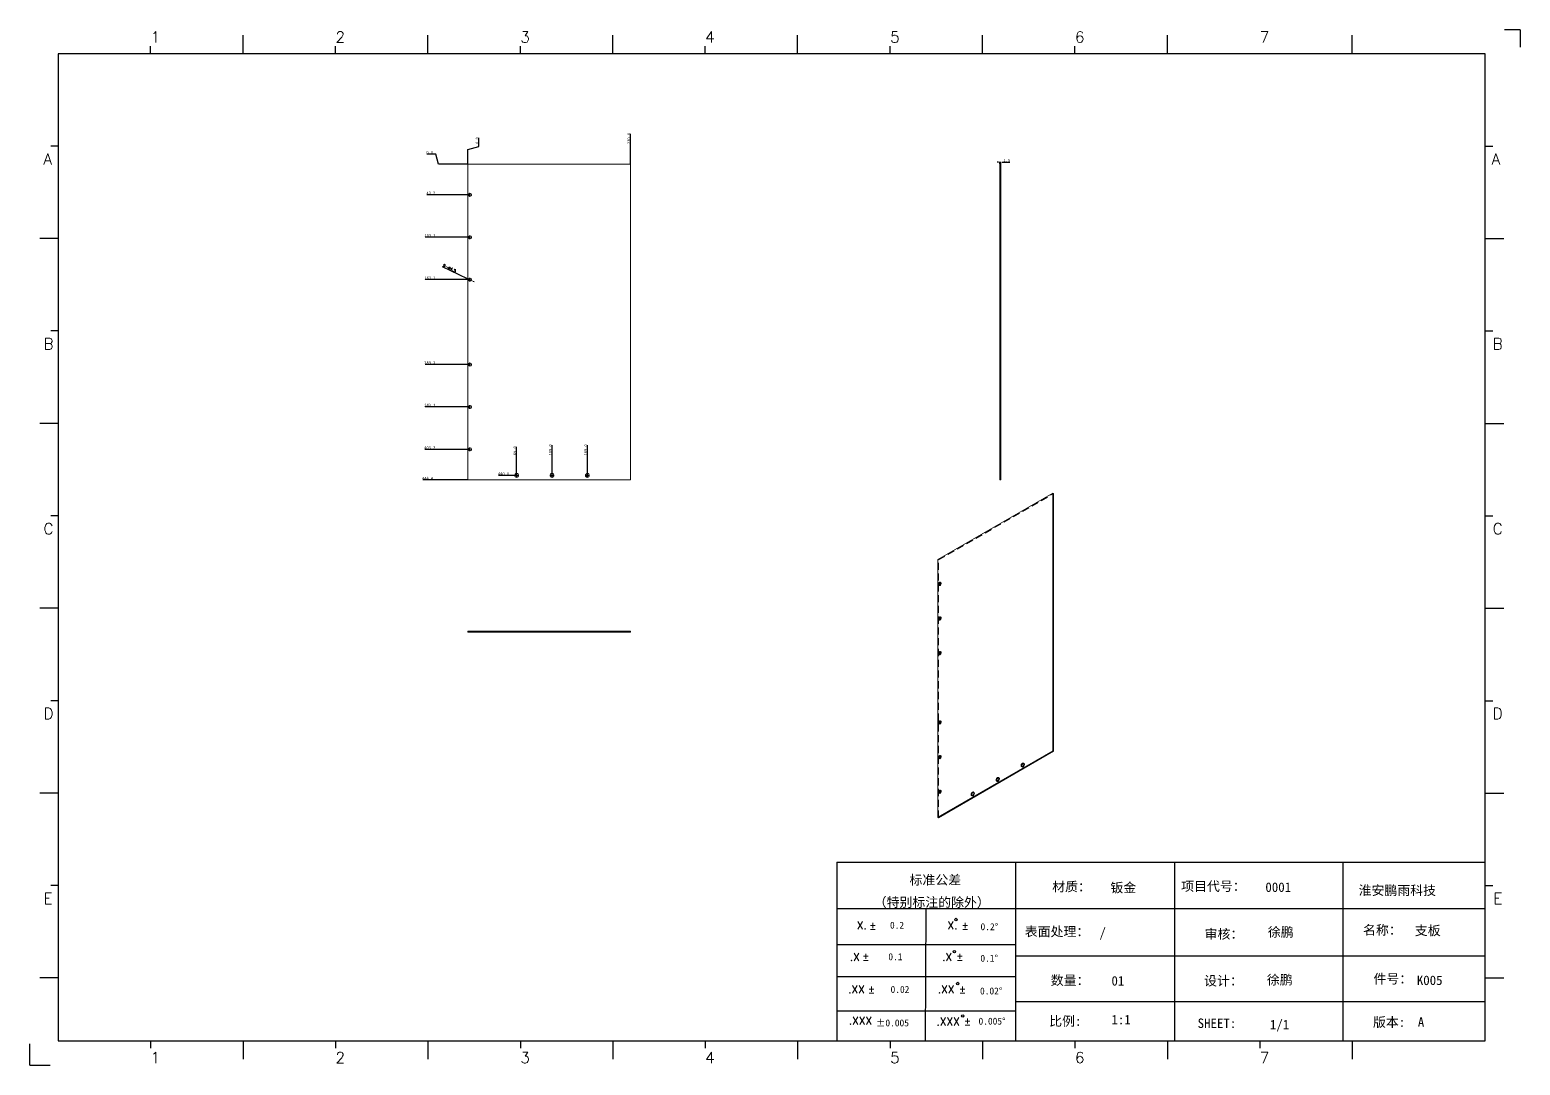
# Model space of a CAD drawing. Extents: x 83 to 30050, y -7164 to 695.
# Drawn here: x 15784 to 17892, y -6686 to -5222 of the extents above; entities that cross this region are included whole.
import ezdxf
from ezdxf.enums import TextEntityAlignment as Align

# ---------------------------------------------------------------- set-up
doc = ezdxf.new("R2010")
doc.units = 0
doc.header["$LTSCALE"] = 8
doc.header["$MEASUREMENT"] = 0
doc.header["$PDSIZE"] = 5
doc.linetypes.add('CENTER', pattern=[2, 1.25, -0.25, 0.25, -0.25])
doc.linetypes.add('HIDDEN', pattern=[1.905, 1.27, -0.635])
doc.layers.get('0').update_dxf_attribs({"linetype": 'CONTINUOUS'})
doc.layers.get('Defpoints').update_dxf_attribs({"linetype": 'CONTINUOUS'})
doc.layers.add('41', color=3, linetype='CONTINUOUS')
doc.layers.add('dim', color=82, linetype='CONTINUOUS', lineweight=9)
doc.styles.add('SIMPLEX', font='SIMPLEX')
doc.styles.get("Standard").update_dxf_attribs({"font": '', "height": 4})
doc.styles.get('Standard').set_extended_font_data('SimSun')
doc.dimstyles.new('ISO-25', dxfattribs={"dimtxt": 6, "dimasz": 2.5, "dimexe": 1.25, "dimexo": 0.625, "dimtad": 1, "dimdec": 1, "dimzin": 1, "dimdsep": 46, "dimtxsty": 'Standard', "dimcen": 2.5, "dimadec": 0, "dimazin": 0, "dimtm": 1e-09, "dimtfac": 1, "dimtdec": 1, "dimtmove": 0, "dimatfit": 3, "dimfxl": 1, "dimtolj": 1, "dimtzin": 0, "dimarcsym": 0})

# ---------------------------------------------------------------- blocks, each defined once
blk = doc.blocks.new('A$C0BB32EA6')
at = {"layer": '41'}
for p, q in [((90.21, 427.84), (90.21, 435.66)), ((168.4, 427.84), (168.4, 435.66)), ((168.4, 427.84), (168.4, 435.66)), ((168.4, 427.84), (168.4, 435.66)), ((246.58, 427.84), (246.58, 435.66)), ((246.58, 427.84), (246.58, 435.66)), ((324.77, 427.84), (324.77, 435.66)), ((402.96, 427.84), (402.96, 435.66)), ((481.15, 427.84), (481.15, 435.66)), ((559.34, 427.84), (559.34, 435.66)), ((51.11, 427.84), (51.11, 430.97)), ((129.3, 427.84), (129.3, 430.97)), ((129.3, 427.84), (129.3, 430.97)), ((129.3, 427.84), (129.3, 430.97)), ((207.49, 427.84), (207.49, 430.97)), ((207.49, 427.84), (207.49, 430.97)), ((285.68, 427.84), (285.68, 430.97)), ((363.87, 427.84), (363.87, 430.97)), ((442.06, 427.84), (442.06, 430.97)), ((615.63, 427.84), (12.02, 427.84)), ((12.02, 427.84), (12.02, 10.32)), ((615.63, 10.32), (615.63, 427.84)), ((12.02, 388.75), (8.89, 388.75)), ((615.63, 388.75), (618.76, 388.75)), ((12.02, 349.66), (4.2, 349.66)), ((615.63, 349.66), (623.45, 349.66)), ((12.02, 310.56), (8.89, 310.56)), ((615.63, 310.56), (618.76, 310.56)), ((12.02, 271.47), (4.2, 271.47)), ((615.63, 271.47), (623.45, 271.47)), ((12.02, 232.37), (8.89, 232.37)), ((615.63, 232.37), (618.76, 232.37)), ((12.02, 193.28), (4.2, 193.28)), ((615.63, 193.28), (623.45, 193.28)), ((12.02, 154.18), (8.89, 154.18)), ((615.63, 154.18), (618.76, 154.18)), ((12.02, 115.09), (4.2, 115.09)), ((615.63, 115.09), (623.45, 115.09)), ((341.34, 85.85), (615.63, 85.85)), ((341.34, 85.85), (341.34, 10.32)), ((416.87, 85.85), (416.87, 10.32)), ((484.16, 85.85), (484.16, 10.32)), ((555.4, 85.7), (555.4, 10.17)), ((12.02, 76), (8.89, 76)), ((615.63, 76), (618.76, 76)), ((615.63, 66.14), (341.34, 66.14)), ((378.86, 10.02), (379.1, 65.84)), ((341.34, 51.12), (416.87, 51.12)), ((615.63, 46.17), (416.87, 46.17)), ((12.02, 36.9), (4.2, 36.9)), ((341.34, 37.5), (401.12, 37.5)), ((341.34, 37.5), (416.87, 37.5)), ((615.63, 36.9), (623.45, 36.9)), ((615.63, 26.74), (416.87, 26.74)), ((341.34, 23.05), (401.87, 23.05)), ((341.34, 23.05), (401.87, 23.05)), ((341.34, 23.05), (401.87, 23.05)), ((341.34, 23.05), (401.87, 23.05)), ((341.34, 23.05), (401.87, 23.05)), ((341.34, 23.05), (416.87, 23.05)), ((12.02, 10.32), (615.63, 10.32)), ((51.11, 10.32), (51.11, 7.19)), ((90.21, 10.32), (90.21, 2.5)), ((129.3, 10.32), (129.3, 7.19)), ((168.4, 10.32), (168.4, 2.5)), ((207.49, 10.32), (207.49, 7.19)), ((246.58, 10.32), (246.58, 2.5)), ((285.68, 10.32), (285.68, 7.19)), ((324.77, 10.32), (324.77, 2.5)), ((326.34, 10.32), (401.87, 10.32)), ((363.87, 10.32), (363.87, 7.19)), ((402.96, 10.32), (402.96, 2.5)), ((442.06, 10.32), (442.06, 7.19)), ((481.15, 10.32), (481.15, 2.5)), ((520.24, 10.32), (520.24, 7.19)), ((559.34, 10.32), (559.34, 2.5))]:
    blk.add_line(p, q, dxfattribs=at)
at = {"layer": '41', "linetype": 'Continuous'}
for p, q in [((630.37, 437.94), (623.79, 437.94)), ((630.37, 437.94), (630.37, 430.59)), ((0, 0), (0, 8.98)), ((0, 0), (8.64, 0))]:
    blk.add_line(p, q, dxfattribs=at)
at = {"layer": '41'}
for centre in [(391.73, 61.61), (391.07, 48.04), (392.49, 34.54), (394.6, 20.83)]:
    blk.add_circle(centre, 0.516, dxfattribs=at)
at = {"layer": '41', "style": 'SIMPLEX'}
for s, height, p in [('1', 4.69, (51.11, 432.54)), ('2', 4.69, (129.3, 432.54)), ('3', 4.69, (207.49, 432.54)), ('4', 4.69, (285.68, 432.54)), ('5', 4.69, (363.87, 432.54)), ('6', 4.69, (442.06, 432.54)), ('7', 4.69, (520.24, 432.54)), ('A', 4.75, (5.76, 380.93)), ('A', 4.75, (618.27, 380.93)), ('B', 4.75, (5.76, 302.74)), ('B', 4.75, (618.72, 302.74)), ('C', 4.75, (5.76, 224.55)), ('C', 4.75, (618.72, 224.55)), ('D', 4.75, (5.76, 146.37)), ('D', 4.75, (618.72, 146.37)), ('E', 4.75, (5.76, 68.18)), ('E', 4.75, (618.95, 68.18)), ('X.', 3.284, (349.84, 57.49)), ('%%p', 3.284, (355.04, 57.36)), ('X.', 3.284, (388.21, 57.49)), ('%%p', 3.284, (394.07, 57.36)), ('.X', 3.284, (346.89, 44.16)), ('%%p', 3.284, (352.09, 44.33)), ('.X', 3.284, (385.9, 44.16)), ('%%p', 3.284, (391.76, 44.33)), ('.XX', 3.284, (346.2, 30.42)), ('%%p', 3.284, (354.44, 30.46)), ('.XX', 3.284, (384.11, 30.42)), ('%%p', 3.284, (393.01, 30.46)), ('.XXX', 3.284, (383.48, 16.83)), ('%%p', 3.284, (395.11, 16.95)), ('1', 4.69, (51.11, 0.87)), ('2', 4.69, (129.3, 0.87)), ('3', 4.69, (207.49, 0.87)), ('4', 4.69, (285.68, 0.87)), ('5', 4.69, (363.87, 0.87)), ('6', 4.69, (442.06, 0.87)), ('7', 4.69, (520.24, 0.87))]:
    blk.add_text(s, height=height, dxfattribs=at).set_placement(p)
at = {"layer": '41', "linetype": 'Continuous'}
for s, p in [('标准公差', (372.08, 76.36)), ('材质：', (432.42, 73.5)), ('项目代号：', (486.99, 73.71)), ('淮安鹏雨科技', (562.04, 71.96)), ('（特别标注的除外）', (356.94, 66.94)), ('表面处理：', (420.83, 54.55)), ('审核：', (496.9, 53.5)), ('名称：', (563.9, 55.18)), ('数量：', (431.79, 33.91)), ('设计：', (496.69, 33.7)), ('件号：', (568.32, 34.55)), ('比例:', (431.16, 16.65)), ('SHEET:', (493.95, 15.75)), ('1/1', (524.5, 15.18)), ('版本:', (568.11, 16.23))]:
    blk.add_text(s, height=4, dxfattribs=at).set_placement(p)
at = {"layer": '41'}
for s, p in [('0.2', (363.82, 57.75)), ('0.2%%D', (402.12, 57.11)), ('0.1', (363.14, 44.41)), ('0.1%%D', (402.07, 43.76)), ('0.02', (364.07, 30.58)), ('0.02%%D', (401.9, 29.93)), ('0.005%%D', (401.27, 17.16))]:
    blk.add_text(s, height=2.929, dxfattribs=at).set_placement(p)
at = {"layer": '41', "style": 'SIMPLEX'}
blk.add_text('.XXX', height=3.284, dxfattribs=at).set_placement((351.31, 18.87), align=Align.MIDDLE_CENTER)
at = {"layer": '41'}
blk.add_text('%%P0.005', height=2.929, dxfattribs=at).set_placement((364.87, 17.89), align=Align.MIDDLE_CENTER)
at = {"layer": '41', "linetype": 'Continuous'}
for tag, p in [('材质', (457.07, 73.08)), ('代号', (522.6, 73.29)), ('表面处理', (452.44, 54.13)), ('审核', (523.65, 54.34)), ('名称', (585.81, 54.97)), ('数量', (457.5, 33.7)), ('设计', (523.23, 34.13)), ('件号', (586.65, 33.91)), ('比例', (457.5, 17.28)), ('版本', (587.08, 16.23))]:
    blk.add_attdef(tag, p, '', height=4, dxfattribs=at)
blk = doc.blocks.new('*D1555')
at = {"layer": 'Defpoints', "color": 0}
for p in [(16403.6, -5412.1), (16461.3, -5852.2), (16472.6, -5852.2)]:
    blk.add_point(p, dxfattribs=at)
at = {"layer": 'dim', "color": 0, "lineweight": -2}
blk.add_line((16472.1, -5852.2), (16447.1, -5852.2), dxfattribs=at)
at = {"layer": 'dim', "color": 0, "insert": (16454, -5849.7), "char_height": 4, "attachment_point": 5}
blk.add_mtext('\\A1;440.0', dxfattribs=at)
blk = doc.blocks.new('*D1557')
at = {"layer": 'Defpoints', "color": 0}
for p in [(16354.1, -5397.9), (16403.6, -5412.1), (16403.6, -5412.1)]:
    blk.add_point(p, dxfattribs=at)
at = {"layer": 'dim', "color": 0, "lineweight": -2}
for p, q in [((16358.1, -5397.9), (16345.6, -5397.9)), ((16362.1, -5412.1), (16358.1, -5397.9)), ((16403.1, -5412.1), (16362.1, -5412.1))]:
    blk.add_line(p, q, dxfattribs=at)
at = {"layer": 'dim', "color": 0, "insert": (16349.6, -5395.4), "char_height": 4, "attachment_point": 5}
blk.add_mtext('\\A1;0.0', dxfattribs=at)
blk = doc.blocks.new('*D1558')
at = {"layer": 'Defpoints', "color": 0}
for p in [(16403.6, -5412.1), (16357.1, -5455.3), (16406.6, -5455.3)]:
    blk.add_point(p, dxfattribs=at)
at = {"layer": 'dim', "color": 0, "lineweight": -2}
blk.add_line((16406.1, -5455.3), (16345.7, -5455.3), dxfattribs=at)
at = {"layer": 'dim', "color": 0, "insert": (16351.2, -5452.8), "char_height": 4, "attachment_point": 5}
blk.add_mtext('\\A1;43.2', dxfattribs=at)
blk = doc.blocks.new('*D1559')
at = {"layer": 'Defpoints', "color": 0}
for p in [(16403.6, -5412.1), (16357.1, -5515.3), (16406.6, -5515.3)]:
    blk.add_point(p, dxfattribs=at)
at = {"layer": 'dim', "color": 0, "lineweight": -2}
blk.add_line((16406.1, -5515.3), (16343.3, -5515.3), dxfattribs=at)
at = {"layer": 'dim', "color": 0, "insert": (16350, -5512.8), "char_height": 4, "attachment_point": 5}
blk.add_mtext('\\A1;103.2', dxfattribs=at)
blk = doc.blocks.new('*D1560')
at = {"layer": 'Defpoints', "color": 0}
for p in [(16403.6, -5412.1), (16357.1, -5575.3), (16406.6, -5575.3)]:
    blk.add_point(p, dxfattribs=at)
at = {"layer": 'dim', "color": 0, "lineweight": -2}
blk.add_line((16406.1, -5575.3), (16343.3, -5575.3), dxfattribs=at)
at = {"layer": 'dim', "color": 0, "insert": (16350, -5572.8), "char_height": 4, "attachment_point": 5}
blk.add_mtext('\\A1;163.2', dxfattribs=at)
blk = doc.blocks.new('*D1561')
at = {"layer": 'Defpoints', "color": 0}
for p in [(16403.6, -5412.1), (16357.1, -5695.3), (16406.6, -5695.3)]:
    blk.add_point(p, dxfattribs=at)
at = {"layer": 'dim', "color": 0, "lineweight": -2}
blk.add_line((16406.1, -5695.3), (16343, -5695.3), dxfattribs=at)
at = {"layer": 'dim', "color": 0, "insert": (16349.8, -5692.8), "char_height": 4, "attachment_point": 5}
blk.add_mtext('\\A1;283.2', dxfattribs=at)
blk = doc.blocks.new('*D1562')
at = {"layer": 'Defpoints', "color": 0}
for p in [(16403.6, -5412.1), (16357.1, -5755.3), (16406.6, -5755.3)]:
    blk.add_point(p, dxfattribs=at)
at = {"layer": 'dim', "color": 0, "lineweight": -2}
blk.add_line((16406.1, -5755.3), (16343, -5755.3), dxfattribs=at)
at = {"layer": 'dim', "color": 0, "insert": (16349.8, -5752.8), "char_height": 4, "attachment_point": 5}
blk.add_mtext('\\A1;343.2', dxfattribs=at)
blk = doc.blocks.new('*D1563')
at = {"layer": 'Defpoints', "color": 0}
for p in [(16403.6, -5412.1), (16357.1, -5815.3), (16406.6, -5815.3)]:
    blk.add_point(p, dxfattribs=at)
at = {"layer": 'dim', "color": 0, "lineweight": -2}
blk.add_line((16406.1, -5815.3), (16342.9, -5815.3), dxfattribs=at)
at = {"layer": 'dim', "color": 0, "insert": (16349.7, -5812.8), "char_height": 4, "attachment_point": 5}
blk.add_mtext('\\A1;403.2', dxfattribs=at)
blk = doc.blocks.new('*D1564')
at = {"layer": 'Defpoints', "color": 0}
for p in [(16403.6, -5412.1), (16354.1, -5858.6), (16403.6, -5858.6)]:
    blk.add_point(p, dxfattribs=at)
at = {"layer": 'dim', "color": 0, "lineweight": -2}
blk.add_line((16403.1, -5858.6), (16339.7, -5858.6), dxfattribs=at)
at = {"layer": 'dim', "color": 0, "insert": (16346.7, -5856.1), "char_height": 4, "attachment_point": 5}
blk.add_mtext('\\A1;446.4', dxfattribs=at)
blk = doc.blocks.new('*D1565')
at = {"layer": 'Defpoints', "color": 0}
for p in [(16419.1, -5383), (16403.6, -5412.1), (16403.6, -5412.1)]:
    blk.add_point(p, dxfattribs=at)
at = {"layer": 'dim', "color": 0, "lineweight": -2}
for p, q in [((16419.1, -5387), (16419.1, -5374.6)), ((16403.6, -5391), (16419.1, -5387)), ((16403.6, -5411.6), (16403.6, -5391))]:
    blk.add_line(p, q, dxfattribs=at)
at = {"layer": 'dim', "color": 0, "insert": (16416.6, -5378.6), "char_height": 4, "attachment_point": 5, "rotation": 90}
blk.add_mtext('\\A1;0.0', dxfattribs=at)
blk = doc.blocks.new('*D1566')
at = {"layer": 'Defpoints', "color": 0}
for p in [(16403.6, -5412.1), (16472.6, -5823.1), (16472.6, -5852.2)]:
    blk.add_point(p, dxfattribs=at)
at = {"layer": 'dim', "color": 0, "lineweight": -2}
blk.add_line((16472.6, -5851.7), (16472.6, -5811.8), dxfattribs=at)
at = {"layer": 'dim', "color": 0, "insert": (16470.1, -5817.2), "char_height": 4, "attachment_point": 5, "rotation": 90}
blk.add_mtext('\\A1;69.0', dxfattribs=at)
blk = doc.blocks.new('*D1567')
at = {"layer": 'Defpoints', "color": 0}
for p in [(16403.6, -5412.1), (16522.6, -5823.1), (16522.6, -5852.2)]:
    blk.add_point(p, dxfattribs=at)
at = {"layer": 'dim', "color": 0, "lineweight": -2}
blk.add_line((16522.6, -5851.7), (16522.6, -5809.3), dxfattribs=at)
at = {"layer": 'dim', "color": 0, "insert": (16520.1, -5816), "char_height": 4, "attachment_point": 5, "rotation": 90}
blk.add_mtext('\\A1;119.0', dxfattribs=at)
blk = doc.blocks.new('*D1568')
at = {"layer": 'Defpoints', "color": 0}
for p in [(16403.6, -5412.1), (16572.6, -5823.1), (16572.6, -5852.2)]:
    blk.add_point(p, dxfattribs=at)
at = {"layer": 'dim', "color": 0, "lineweight": -2}
blk.add_line((16572.6, -5851.7), (16572.6, -5809.3), dxfattribs=at)
at = {"layer": 'dim', "color": 0, "insert": (16570.1, -5816), "char_height": 4, "attachment_point": 5, "rotation": 90}
blk.add_mtext('\\A1;169.0', dxfattribs=at)
blk = doc.blocks.new('*D1569')
at = {"layer": 'Defpoints', "color": 0}
for p in [(16633.6, -5383), (16403.6, -5412.1), (16633.6, -5412.1)]:
    blk.add_point(p, dxfattribs=at)
at = {"layer": 'dim', "color": 0, "lineweight": -2}
blk.add_line((16633.6, -5411.6), (16633.6, -5368.9), dxfattribs=at)
at = {"layer": 'dim', "color": 0, "insert": (16631.1, -5375.7), "char_height": 4, "attachment_point": 5, "rotation": 90}
blk.add_mtext('\\A1;230.0', dxfattribs=at)
blk = doc.blocks.new('*D1570')
at = {"layer": 'Defpoints', "color": 0}
for p in [(16404.6, -5574.4), (16408.6, -5576.3)]:
    blk.add_point(p, dxfattribs=at)
at = {"layer": 'dim', "color": 0, "lineweight": -2}
for p, q in [((16367.2, -5556.8), (16402.8, -5573.5)), ((16408.6, -5576.3), (16404.6, -5574.4)), ((16410.5, -5577.2), (16412.3, -5578))]:
    blk.add_line(p, q, dxfattribs=at)
at = {"layer": 'dim', "color": 0}
for points in [[(16402.9, -5573.2), (16402.6, -5573.8), (16404.6, -5574.4)], [(16410.6, -5576.9), (16410.3, -5577.5), (16408.6, -5576.3)]]:
    blk.add_solid(points, dxfattribs=at)
at = {"layer": 'dim', "color": 0, "insert": (16377.7, -5559), "char_height": 4, "attachment_point": 5, "rotation": 334.8649}
blk.add_mtext('\\A1;{\\Ftxt,bigfont|c134;9-∅4.5}', dxfattribs=at)
blk = doc.blocks.new('*D1571')
at = {"layer": 'Defpoints', "color": 0}
for p in [(17155.9, -5412.1), (17157.4, -5409), (17157.4, -5412.1)]:
    blk.add_point(p, dxfattribs=at)
at = {"layer": 'dim', "color": 0, "lineweight": -2}
for p, q in [((17153.9, -5409), (17151.9, -5409)), ((17155.9, -5411.6), (17155.9, -5408.5)), ((17155.9, -5409), (17157.4, -5409)), ((17157.4, -5411.6), (17157.4, -5408.5)), ((17159.4, -5409), (17169.9, -5409))]:
    blk.add_line(p, q, dxfattribs=at)
at = {"layer": 'dim', "color": 0}
for points in [[(17153.9, -5408.6), (17153.9, -5409.3), (17155.9, -5409)], [(17159.4, -5408.6), (17159.4, -5409.3), (17157.4, -5409)]]:
    blk.add_solid(points, dxfattribs=at)
at = {"layer": 'dim', "color": 0, "insert": (17165.7, -5406.5), "char_height": 4, "attachment_point": 5}
blk.add_mtext('\\A1;1.5', dxfattribs=at)

msp = doc.modelspace()

# ---------------------------------------------------------------- linework, layer by layer
at = {"color": 7, "linetype": 'Continuous', "lineweight": 15}
for p, q in [((16403.606, -5858.563), (16403.606, -5412.133)), ((16403.606, -5412.133), (16633.606, -5412.133)), ((16633.606, -5858.563), (16633.606, -5412.133)), ((17155.907, -5858.563), (17155.907, -5412.133)), ((17157.407, -5412.133), (17155.907, -5412.133)), ((17157.407, -5858.563), (17157.407, -5412.133)), ((16403.606, -5858.563), (16633.606, -5858.563)), ((17155.907, -5858.563), (17157.407, -5858.563)), ((17068.314, -5971.094), (17230.949, -5877.207)), ((17230.949, -6241.736), (17230.949, -5877.207)), ((17232.009, -5877.82), (17230.949, -5877.207)), ((17232.009, -6242.348), (17232.009, -5877.82)), ((17068.314, -6335.623), (17068.314, -5971.094)), ((16403.606, -6072.504), (16403.606, -6074.004)), ((16403.606, -6072.504), (16633.606, -6072.504)), ((16403.606, -6074.004), (16633.606, -6074.004)), ((16633.606, -6072.504), (16633.606, -6074.004)), ((17068.314, -6335.623), (17230.949, -6241.736)), ((17069.375, -6336.235), (17232.009, -6242.348)), ((17230.949, -6241.736), (17232.009, -6242.348)), ((17068.314, -6335.623), (17069.375, -6336.235))]:
    msp.add_line(p, q, dxfattribs=at)
at = {"color": 1, "linetype": 'CENTER', "ltscale": 0.28575}
for p, q in [((16404.131, -5455.348), (16409.081, -5455.348)), ((16406.606, -5457.823), (16406.606, -5452.873)), ((16404.131, -5515.348), (16409.081, -5515.348)), ((16406.606, -5517.823), (16406.606, -5512.873)), ((16404.131, -5575.348), (16409.081, -5575.348)), ((16406.606, -5577.823), (16406.606, -5572.873)), ((16404.131, -5695.348), (16409.081, -5695.348)), ((16406.606, -5697.823), (16406.606, -5692.873)), ((16406.606, -5757.823), (16406.606, -5752.873)), ((16404.131, -5755.348), (16409.081, -5755.348)), ((16404.131, -5815.348), (16409.081, -5815.348)), ((16406.606, -5817.823), (16406.606, -5812.873))]:
    msp.add_line(p, q, dxfattribs=at)
at = {"color": 7, "linetype": 'HIDDEN', "lineweight": 0}
for p, q in [((17157.407, -5453.098), (17155.907, -5453.098)), ((17155.907, -5457.598), (17157.407, -5457.598)), ((17157.407, -5513.098), (17155.907, -5513.098)), ((17155.907, -5517.598), (17157.407, -5517.598)), ((17157.407, -5573.098), (17155.907, -5573.098)), ((17155.907, -5577.598), (17157.407, -5577.598)), ((17157.407, -5693.098), (17155.907, -5693.098)), ((17155.907, -5697.598), (17157.407, -5697.598)), ((17157.407, -5753.098), (17155.907, -5753.098)), ((17155.907, -5757.598), (17157.407, -5757.598)), ((17157.407, -5813.098), (17155.907, -5813.098)), ((17155.907, -5817.598), (17157.407, -5817.598)), ((17157.407, -5849.431), (17155.907, -5849.431)), ((17155.907, -5854.931), (17157.407, -5854.931)), ((17069.375, -5971.707), (17232.009, -5877.82)), ((17069.375, -5971.707), (17068.314, -5971.094)), ((17069.375, -6336.235), (17069.375, -5971.707)), ((17072.621, -6003.82), (17071.56, -6003.208)), ((17069.311, -6007.105), (17070.371, -6007.717)), ((17069.311, -6056.098), (17070.371, -6056.71)), ((17072.621, -6052.813), (17071.56, -6052.2)), ((16404.356, -6072.504), (16404.356, -6074.004)), ((16408.856, -6074.004), (16408.856, -6072.504)), ((16469.856, -6072.504), (16469.856, -6074.004)), ((16475.356, -6074.004), (16475.356, -6072.504)), ((16519.856, -6072.504), (16519.856, -6074.004)), ((16525.356, -6074.004), (16525.356, -6072.504)), ((16569.856, -6072.504), (16569.856, -6074.004)), ((16575.356, -6074.004), (16575.356, -6072.504)), ((17069.311, -6105.09), (17070.371, -6105.702)), ((17072.621, -6101.805), (17071.56, -6101.193)), ((17069.311, -6203.075), (17070.371, -6203.687)), ((17072.621, -6199.79), (17071.56, -6199.178)), ((17069.311, -6252.067), (17070.371, -6252.68)), ((17072.621, -6248.782), (17071.56, -6248.17)), ((17190.251, -6259.656), (17189.19, -6259.044)), ((17154.895, -6280.066), (17153.835, -6279.454)), ((17186.44, -6263.807), (17187.501, -6264.419)), ((17069.311, -6301.06), (17070.371, -6301.672)), ((17072.621, -6297.775), (17071.56, -6297.163)), ((17119.54, -6300.476), (17118.479, -6299.864)), ((17151.085, -6284.217), (17152.146, -6284.829)), ((17115.73, -6304.627), (17116.79, -6305.24))]:
    msp.add_line(p, q, dxfattribs=at)
at = {"color": 1, "linetype": 'CENTER', "ltscale": 0.34925}
for p, q in [((16469.581, -5852.181), (16475.631, -5852.181)), ((16472.606, -5855.206), (16472.606, -5849.156)), ((16519.581, -5852.181), (16525.631, -5852.181)), ((16522.606, -5855.206), (16522.606, -5849.156)), ((16569.581, -5852.181), (16575.631, -5852.181)), ((16572.606, -5855.206), (16572.606, -5849.156))]:
    msp.add_line(p, q, dxfattribs=at)
at = {"color": 7, "linetype": 'Continuous', "lineweight": 15, "flags": 128}
for points in [[(17068.844, -6006.075), (17068.966, -6005.302), (17069.31, -6004.507), (17069.827, -6003.811), (17070.435, -6003.319), (17071.044, -6003.108), (17071.56, -6003.208), (17071.905, -6003.605), (17072.026, -6004.238), (17071.905, -6005.011), (17071.56, -6005.806), (17071.044, -6006.502), (17070.435, -6006.994), (17069.827, -6007.205), (17069.31, -6007.105), (17068.966, -6006.708), (17068.844, -6006.075)], [(17068.844, -6055.067), (17068.966, -6054.294), (17069.31, -6053.499), (17069.827, -6052.803), (17070.435, -6052.312), (17071.044, -6052.1), (17071.56, -6052.2), (17071.905, -6052.597), (17072.026, -6053.23), (17071.905, -6054.003), (17071.56, -6054.799), (17071.044, -6055.495), (17070.435, -6055.986), (17069.827, -6056.198), (17069.31, -6056.097), (17068.966, -6055.701), (17068.844, -6055.067)], [(17068.844, -6104.06), (17068.966, -6103.287), (17069.31, -6102.492), (17069.827, -6101.795), (17070.435, -6101.304), (17071.044, -6101.093), (17071.56, -6101.193), (17071.905, -6101.59), (17072.026, -6102.223), (17071.905, -6102.996), (17071.56, -6103.791), (17071.044, -6104.487), (17070.435, -6104.979), (17069.827, -6105.19), (17069.31, -6105.09), (17068.966, -6104.693), (17068.844, -6104.06)], [(17068.844, -6202.045), (17068.966, -6201.272), (17069.31, -6200.477), (17069.827, -6199.78), (17070.435, -6199.289), (17071.044, -6199.077), (17071.56, -6199.178), (17071.905, -6199.575), (17072.026, -6200.208), (17071.905, -6200.981), (17071.56, -6201.776), (17071.044, -6202.472), (17070.435, -6202.963), (17069.827, -6203.175), (17069.31, -6203.075), (17068.966, -6202.678), (17068.844, -6202.045)], [(17068.844, -6251.037), (17068.966, -6250.264), (17069.31, -6249.469), (17069.827, -6248.773), (17070.435, -6248.281), (17071.044, -6248.07), (17071.56, -6248.17), (17071.905, -6248.567), (17072.026, -6249.2), (17071.905, -6249.973), (17071.56, -6250.768), (17071.044, -6251.465), (17070.435, -6251.956), (17069.827, -6252.168), (17069.31, -6252.067), (17068.966, -6251.67), (17068.844, -6251.037)], [(17189.76, -6260.303), (17189.628, -6259.567), (17189.252, -6259.083), (17188.682, -6258.915), (17187.995, -6259.086), (17187.283, -6259.573), (17186.643, -6260.31), (17186.162, -6261.198), (17185.904, -6262.116), (17185.904, -6262.941), (17186.162, -6263.562), (17186.643, -6263.894), (17187.283, -6263.892), (17187.995, -6263.558), (17188.682, -6262.935), (17189.252, -6262.108), (17189.628, -6261.19), (17189.76, -6260.303)], [(17154.404, -6280.713), (17154.273, -6279.977), (17153.897, -6279.493), (17153.327, -6279.325), (17152.639, -6279.496), (17151.928, -6279.983), (17151.288, -6280.72), (17150.807, -6281.608), (17150.548, -6282.526), (17150.548, -6283.351), (17150.807, -6283.972), (17151.288, -6284.304), (17151.928, -6284.302), (17152.639, -6283.968), (17153.327, -6283.345), (17153.897, -6282.519), (17154.273, -6281.6), (17154.404, -6280.713)], [(17187.077, -6263.929), (17187.063, -6263.895), (17186.931, -6263.16)], [(17068.844, -6300.03), (17068.966, -6299.257), (17069.31, -6298.462), (17069.827, -6297.765), (17070.435, -6297.274), (17071.044, -6297.062), (17071.56, -6297.163), (17071.905, -6297.56), (17072.026, -6298.193), (17071.905, -6298.966), (17071.56, -6299.761), (17071.044, -6300.457), (17070.435, -6300.948), (17069.827, -6301.16), (17069.31, -6301.06), (17068.966, -6300.663), (17068.844, -6300.03)], [(17119.049, -6301.123), (17118.918, -6300.388), (17118.542, -6299.903), (17117.971, -6299.735), (17117.284, -6299.906), (17116.572, -6300.393), (17115.933, -6301.13), (17115.451, -6302.018), (17115.193, -6302.936), (17115.193, -6303.762), (17115.451, -6304.382), (17115.933, -6304.714), (17116.572, -6304.713), (17117.284, -6304.378), (17117.971, -6303.755), (17118.542, -6302.929), (17118.918, -6302.01), (17119.049, -6301.123)], [(17151.722, -6284.339), (17151.707, -6284.306), (17151.576, -6283.57)], [(17116.366, -6304.749), (17116.352, -6304.716), (17116.221, -6303.98)]]:
    msp.add_lwpolyline(points, dxfattribs=at)
at = {"color": 7, "linetype": 'HIDDEN', "lineweight": 0, "flags": 128}
for points in [[(17073.087, -6004.85), (17072.966, -6005.623), (17072.621, -6006.418), (17072.105, -6007.115), (17071.496, -6007.606), (17070.887, -6007.818), (17070.371, -6007.717), (17070.026, -6007.32), (17069.974, -6007.181)], [(17071.958, -6003.744), (17072.105, -6003.72), (17072.621, -6003.82), (17072.966, -6004.217), (17073.087, -6004.85)], [(17073.087, -6053.843), (17072.966, -6054.616), (17072.621, -6055.411), (17072.105, -6056.107), (17071.496, -6056.598), (17070.887, -6056.81), (17070.371, -6056.71), (17070.026, -6056.313), (17069.974, -6056.174)], [(17071.958, -6052.737), (17072.105, -6052.712), (17072.621, -6052.813), (17072.966, -6053.21), (17073.087, -6053.843)], [(17073.087, -6102.835), (17072.966, -6103.608), (17072.621, -6104.403), (17072.105, -6105.1), (17071.496, -6105.591), (17070.887, -6105.803), (17070.371, -6105.702), (17070.026, -6105.305), (17069.974, -6105.166)], [(17071.958, -6101.729), (17072.105, -6101.705), (17072.621, -6101.805), (17072.966, -6102.202), (17073.087, -6102.835)], [(17071.958, -6199.714), (17072.105, -6199.69), (17072.621, -6199.79), (17072.966, -6200.187), (17073.087, -6200.82), (17072.966, -6201.593), (17072.621, -6202.388), (17072.105, -6203.084), (17071.496, -6203.576), (17070.887, -6203.787), (17070.371, -6203.687), (17070.026, -6203.29), (17069.974, -6203.151)], [(17071.958, -6248.706), (17072.105, -6248.682), (17072.621, -6248.782), (17072.966, -6249.179), (17073.087, -6249.813), (17072.966, -6250.586), (17072.621, -6251.381), (17072.105, -6252.077), (17071.496, -6252.568), (17070.887, -6252.78), (17070.371, -6252.68), (17070.026, -6252.283), (17069.974, -6252.143)], [(17189.614, -6259.534), (17190.048, -6259.569), (17190.529, -6259.901), (17190.787, -6260.521), (17190.787, -6261.347), (17190.529, -6262.265), (17190.048, -6263.153), (17189.408, -6263.89), (17188.696, -6264.377), (17188.009, -6264.548), (17187.439, -6264.38), (17187.077, -6263.929)], [(17154.259, -6279.944), (17154.692, -6279.979), (17155.174, -6280.311), (17155.432, -6280.932), (17155.432, -6281.757), (17155.174, -6282.675), (17154.692, -6283.563), (17154.053, -6284.3), (17153.341, -6284.787), (17152.654, -6284.958), (17152.083, -6284.79), (17151.722, -6284.339)], [(17071.958, -6297.699), (17072.105, -6297.675), (17072.621, -6297.775), (17072.966, -6298.172), (17073.087, -6298.805), (17072.966, -6299.578), (17072.621, -6300.373), (17072.105, -6301.069), (17071.496, -6301.561), (17070.887, -6301.772), (17070.371, -6301.672), (17070.026, -6301.275), (17069.974, -6301.136)], [(17118.903, -6300.354), (17119.337, -6300.389), (17119.818, -6300.721), (17120.077, -6301.342), (17120.077, -6302.167), (17119.818, -6303.086), (17119.337, -6303.973), (17118.697, -6304.71), (17117.986, -6305.197), (17117.298, -6305.368), (17116.728, -6305.2), (17116.366, -6304.749)]]:
    msp.add_lwpolyline(points, dxfattribs=at)
at = {"color": 7, "linetype": 'Continuous', "lineweight": 15}
for centre, radius in [((16406.606, -5455.348), 2.25), ((16406.606, -5515.348), 2.25), ((16406.606, -5575.348), 2.25), ((16406.606, -5695.348), 2.25), ((16406.606, -5755.348), 2.25), ((16406.606, -5815.348), 2.25), ((16472.606, -5852.181), 2.75), ((16522.606, -5852.181), 2.75), ((16572.606, -5852.181), 2.75)]:
    msp.add_circle(centre, radius, dxfattribs=at)
for centre, radius, start, end in [((17072.932, -6006.597), 3.015, 108.842349, 191.163027), ((17072.932, -6055.59), 3.015, 108.842349, 191.163027), ((17072.932, -6104.582), 3.015, 108.842349, 191.163027), ((17072.932, -6202.567), 3.015, 108.842349, 191.163027), ((17072.932, -6251.56), 3.015, 108.842349, 191.163027), ((17190.581, -6263.055), 3.651, 105.353822, 181.655086), ((17155.225, -6283.465), 3.651, 105.353822, 181.655086), ((17072.932, -6300.552), 3.015, 108.842349, 191.163027), ((17119.87, -6303.875), 3.651, 105.353822, 181.655086)]:
    msp.add_arc(centre, radius, start, end, dxfattribs=at)

# ---------------------------------------------------------------- block references
at = {"layer": '41', "linetype": 'Continuous', "xscale": 3.34353766809545, "yscale": 3.34353766809545, "zscale": 3.343537668096002}
msp.add_blockref('A$C0BB32EA6', (15784.094, -6686.222), dxfattribs=at).add_auto_attribs({'版本': 'A', '件号': 'K005', '名称': '支板', '设计': '徐鹏', '审核': '徐鹏', '代号': '0001', '比例': '1:1', '数量': '01', '表面处理': '/', '材质': '钣金'})

# ---------------------------------------------------------------- dimensions: what is measured, and where the dimension line sits
at = {"layer": 'dim'}
for feature_location, offset, dtype, origin, picture, middle in [((16633.606, -5412.133), (0, 29.084), 1, (16403.606, -5412.133), '*D1569', (16631.106, -5375.727)), ((16403.605746793, -5412.132876743), (15.444450595, 29.083962522), 1, (16403.605746793, -5412.132876743), '*D1565', (16416.550447388, -5378.560275332)), ((16403.605746793, -5412.132876743), (-49.536502198, 14.268690637), 0, (16403.605746793, -5412.132876743), '*D1557', (16349.580605706, -5395.364436106)), ((16403.606, -5858.563), (-49.537, 0), 0, (16403.606, -5412.133), '*D1564', (16346.658, -5856.063)), ((16406.606, -5815.348), (-49.537, 0), 0, (16403.606, -5412.133), '*D1563', (16349.736, -5812.848)), ((16406.606, -5695.348), (-49.537, 0), 0, (16403.606, -5412.133), '*D1561', (16349.781, -5692.848)), ((16406.606, -5755.348), (-49.537, 0), 0, (16403.606, -5412.133), '*D1562', (16349.803, -5752.848)), ((16406.606, -5515.348), (-49.537, 0), 0, (16403.606, -5412.133), '*D1559', (16349.958, -5512.848)), ((16406.606, -5575.348), (-49.537, 0), 0, (16403.606, -5412.133), '*D1560', (16349.958, -5572.848)), ((16406.606, -5455.348), (-49.537, 0), 0, (16403.606, -5412.133), '*D1558', (16351.158, -5452.848)), ((16472.606, -5852.181), (-11.274, 0), 0, (16403.606, -5412.133), '*D1555', (16453.966, -5849.681)), ((16472.606, -5852.181), (0, 29.084), 1, (16403.606, -5412.133), '*D1566', (16470.106, -5817.186)), ((16522.606, -5852.181), (0, 29.084), 1, (16403.606, -5412.133), '*D1567', (16520.106, -5815.953)), ((16572.606, -5852.181), (0, 29.084), 1, (16403.606, -5412.133), '*D1568', (16570.106, -5815.953))]:
    dim = msp.add_ordinate_dim(feature_location=feature_location, offset=offset, dtype=dtype, origin=origin, dimstyle='ISO-25', override={"dimtxt": 2.5, "dimasz": 2, "dimexe": 0.49975, "dimexo": 0.49975, "dimgap": 0.49975}, dxfattribs=at)
    dim.commit()
    dim.dimension.update_dxf_attribs({"geometry": picture, "text_midpoint": middle})
dim = msp.add_aligned_dim(p1=(17155.907, -5412.133), p2=(17157.407, -5412.133), distance=3.151, dimstyle='ISO-25', override={"dimtxt": 2.5, "dimasz": 2, "dimexe": 0.49975, "dimexo": 0.49975, "dimgap": 0.49975}, dxfattribs=at)
dim.commit()
dim.dimension.update_dxf_attribs({"geometry": '*D1571', "text_midpoint": (17165.673, -5406.482)})
dim = msp.add_diameter_dim_2p(p1=(16408.643, -5576.304), p2=(16404.569, -5574.392), text='{\\Ftxt,bigfont|c134;9-<>}', dimstyle='ISO-25', override={"dimtxt": 2.5, "dimasz": 2, "dimexe": 0.49975, "dimexo": 0.49975, "dimgap": 0.49975}, dxfattribs=at)
dim.commit()
dim.dimension.update_dxf_attribs({"geometry": '*D1570', "text_midpoint": (16376.664, -5561.3), "dimtype": 163})

doc.saveas('drawing.dxf')
